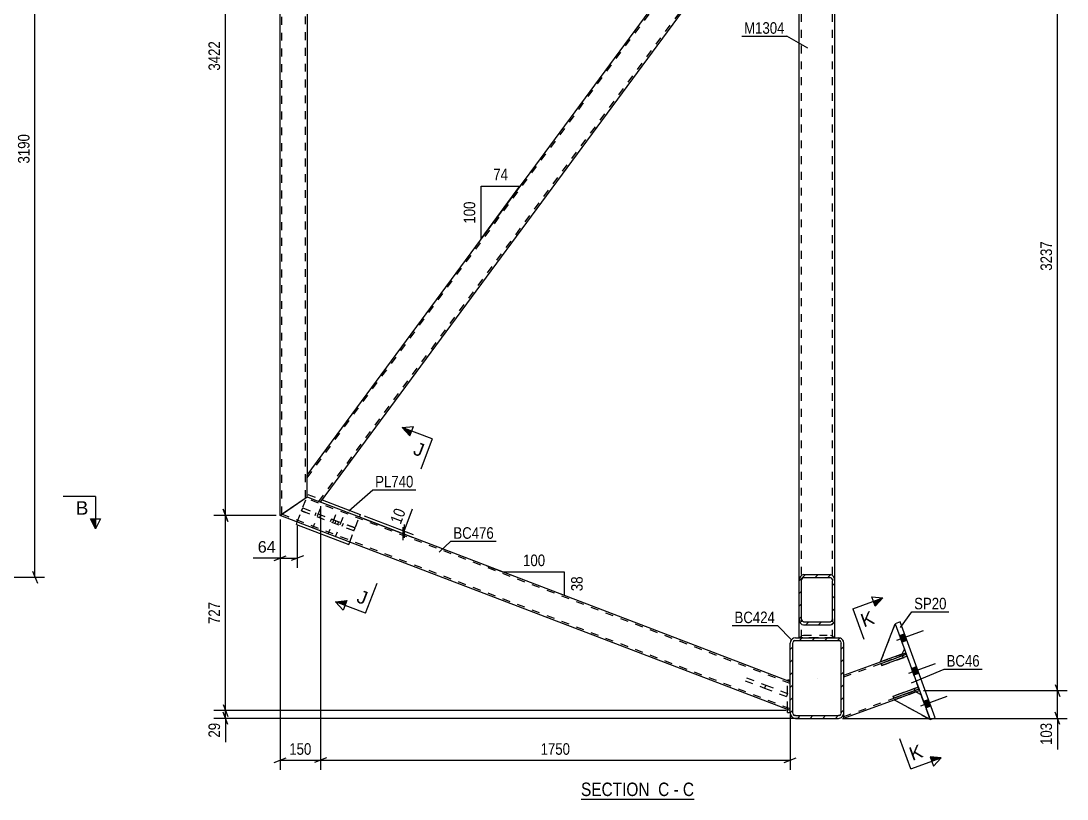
# Model space of a CAD drawing. Header units: millimetres. Extents: x 0 to 1189, y 0 to 841.
# Drawn here: x 419.3 to 679.2, y 230.1 to 423.2 of the extents above; entities that cross this region are included whole.
import ezdxf

# ---------------------------------------------------------------- set-up
doc = ezdxf.new("R2010")
doc.units = ezdxf.units.MM
doc.linetypes.add('DXK_LINE_DOT2', pattern=[3.9198, 1.9599, -1.9599])
doc.linetypes.add('DXK_LINE_DOT3', pattern=[5.9187, 2.979, -0.9799, 0.9799, -0.9799])
doc.styles.add('Arial', font='ARIAL.TTF', dxfattribs={"height": 0.2})
doc.styles.add('Arial Narrow', font='ARIALN.TTF', dxfattribs={"height": 0.2})

# ---------------------------------------------------------------- blocks, each defined once
blk = doc.blocks.new('Unknown-761549426-12 - 16468')
at = {"color": 6, "linetype": 'Continuous'}
blk.add_line((558.46, 230.06), (586.53, 230.06), dxfattribs=at)
at = {"color": 0, "linetype": 'Continuous'}
blk.add_wipeout([(576.57, 230.81), (576.57, 234.31), (558.46, 234.31), (558.46, 230.81)], dxfattribs=at)
at = {"color": 7, "linetype": 'Continuous', "style": 'Arial Narrow'}
blk.add_text('SECTION ', height=3.34, dxfattribs=at).set_placement((558.46, 230.81))
at = {"color": 0, "linetype": 'Continuous'}
blk.add_wipeout([(580.38, 230.81), (580.38, 234.31), (577.62, 234.31), (577.62, 230.81)], dxfattribs=at)
blk.add_wipeout([(582.71, 230.81), (582.71, 234.31), (581.43, 234.31), (581.43, 230.81)], dxfattribs=at)
at = {"color": 7, "linetype": 'Continuous', "style": 'Arial Narrow'}
blk.add_text('C', height=3.34, dxfattribs=at).set_placement((577.62, 230.81))
at = {"color": 0, "linetype": 'Continuous'}
blk.add_wipeout([(586.53, 230.81), (586.53, 234.31), (583.76, 234.31), (583.76, 230.81)], dxfattribs=at)
at = {"color": 7, "linetype": 'Continuous', "style": 'Arial Narrow'}
for s, p in [('C', (583.76, 230.81)), ('-', (581.43, 230.81))]:
    blk.add_text(s, height=3.34, dxfattribs=at).set_placement(p)
blk = doc.blocks.new('Part-761549426-16492 - 16468')
at = {"color": 2, "linetype": 'Continuous'}
for p, q in [((490.4, 310.5), (610.42, 473.1)), ((493.74, 303.8), (611.18, 462.91)), ((490.4, 305.07), (490.4, 310.5)), ((490.4, 305.07), (493.74, 303.8))]:
    blk.add_line(p, q, dxfattribs=at)
at = {"color": 7, "linetype": 'DXK_LINE_DOT2'}
for p, q in [((610.42, 464.1), (610.42, 473.1)), ((490.4, 309.82), (610.42, 472.43)), ((493.35, 303.94), (610.85, 463.13)), ((610.52, 463.59), (610.42, 464.1)), ((610.42, 464.1), (610.52, 463.59)), ((610.52, 463.59), (610.42, 464.1)), ((610.42, 464.1), (610.52, 463.59)), ((610.52, 463.59), (610.52, 463.59)), ((610.6, 463.47), (610.52, 463.59)), ((610.52, 463.59), (610.6, 463.47)), ((610.6, 463.47), (610.52, 463.59)), ((610.52, 463.59), (610.6, 463.47)), ((610.81, 463.16), (610.6, 463.47)), ((610.81, 463.16), (610.6, 463.47)), ((610.82, 463.15), (610.77, 463.22)), ((610.81, 463.16), (610.85, 463.13)), ((611.18, 462.91), (610.81, 463.16)), ((611.13, 462.94), (610.81, 463.16)), ((610.81, 463.16), (610.82, 463.15)), ((610.85, 463.13), (610.82, 463.15)), ((610.82, 463.15), (610.82, 463.15)), ((611.18, 462.91), (611.13, 462.94))]:
    blk.add_line(p, q, dxfattribs=at)
blk = doc.blocks.new('Part-761549426-16562 - 16468')
at = {"color": 7, "linetype": 'DXK_LINE_DOT2'}
for p, q in [((489.04, 301.6), (489.33, 302.34)), ((502.06, 296.61), (489.04, 301.6)), ((489.04, 301.6), (490.06, 301.21)), ((489.33, 302.34), (490.34, 301.95)), ((489.33, 302.34), (502.35, 297.36)), ((502.07, 296.61), (499.38, 297.64)), ((502.35, 297.36), (499.66, 298.39)), ((502.06, 296.61), (502.35, 297.36)), ((502.07, 296.61), (502.06, 296.61)), ((502.35, 297.36), (502.35, 297.36))]:
    blk.add_line(p, q, dxfattribs=at)
blk = doc.blocks.new('Part-761549426-16490 - 16468')
at = {"color": 2, "linetype": 'Continuous'}
for p, q in [((483.73, 300.49), (483.73, 528.61)), ((483.73, 528.61), (484.53, 527.46)), ((484.53, 527.46), (490.4, 519.09)), ((490.4, 519.09), (490.4, 310.5)), ((484.53, 301.04), (490.4, 305.07)), ((483.73, 300.49), (484.53, 301.04))]:
    blk.add_line(p, q, dxfattribs=at)
at = {"color": 7, "linetype": 'DXK_LINE_DOT2'}
for p, q in [((483.79, 528.52), (484.53, 527.46)), ((484.13, 300.76), (484.13, 528.03)), ((490, 304.8), (490, 519.66)), ((490.4, 305.07), (490.4, 310.5))]:
    blk.add_line(p, q, dxfattribs=at)
blk = doc.blocks.new('Part-761549426-16491 - 16468')
at = {"color": 2, "linetype": 'Continuous'}
for p, q in [((484.22, 300.83), (490.4, 305.07)), ((610.42, 259.16), (493.74, 303.8)), ((483.73, 300.49), (484.22, 300.83)), ((610.42, 252.02), (483.73, 300.49))]:
    blk.add_line(p, q, dxfattribs=at)
at = {"color": 7, "linetype": 'DXK_LINE_DOT2'}
for p, q in [((610.42, 258.73), (490, 304.8)), ((490.4, 305.07), (493.74, 303.8)), ((610.42, 252.45), (484.13, 300.76)), ((610.42, 252.02), (610.42, 259.16))]:
    blk.add_line(p, q, dxfattribs=at)
blk = doc.blocks.new('Part-761549426-16494 - 16468')
at = {"linetype": 'Continuous'}
h = blk.add_hatch(dxfattribs=at)
h.set_pattern_fill('', scale=0.7, style=0, pattern_type=0)
h.set_pattern_definition([(45, (612.688, 274.8132), (-1.57154, 1.57154), [])])
h.paths.add_polyline_path([(612.69, 284.27), (612.69, 274.81), (612.77, 274.23), (613, 273.74), (613.35, 273.41), (613.75, 273.3), (620.42, 273.3), (620.83, 273.41), (621.18, 273.74), (621.41, 274.23), (621.49, 274.81), (621.49, 284.27), (621.41, 284.85), (621.18, 285.34), (620.83, 285.67), (620.42, 285.79), (613.75, 285.79), (613.35, 285.67), (613, 285.34), (612.77, 284.85)])
h.paths.add_polyline_path([(613.38, 284.81), (613.55, 284.97), (613.75, 285.03), (620.42, 285.03), (620.63, 284.97), (620.8, 284.81), (620.91, 284.56), (620.95, 284.27), (620.95, 274.81), (620.91, 274.52), (620.8, 274.28), (620.63, 274.11), (620.42, 274.06), (613.75, 274.06), (613.55, 274.11), (613.38, 274.28), (613.26, 274.52), (613.22, 274.81), (613.22, 284.27), (613.26, 284.56)])
at = {"color": 2, "linetype": 'Continuous'}
for p, q in [((612.77, 284.85), (612.69, 284.27)), ((612.69, 274.81), (612.69, 284.27)), ((613.22, 284.27), (613.26, 284.56)), ((613.22, 274.81), (613.22, 284.27)), ((613.75, 285.79), (613.35, 285.67)), ((613.55, 284.97), (613.75, 285.03)), ((613.75, 285.79), (620.42, 285.79)), ((613.75, 285.03), (620.42, 285.03)), ((620.83, 285.67), (620.42, 285.79)), ((620.42, 285.03), (620.63, 284.97)), ((620.91, 284.56), (620.95, 284.27)), ((620.95, 274.81), (620.95, 284.27)), ((621.49, 284.27), (621.41, 284.85)), ((621.49, 274.81), (621.49, 284.27)), ((612.69, 270.1), (612.69, 274.81)), ((612.69, 274.81), (612.77, 274.23)), ((613.26, 274.52), (613.22, 274.81)), ((613.35, 273.41), (613.75, 273.3)), ((613.75, 274.06), (613.55, 274.11)), ((613.75, 274.06), (620.42, 274.06)), ((613.75, 273.3), (620.42, 273.3)), ((620.63, 274.11), (620.42, 274.06)), ((620.42, 273.3), (620.83, 273.41)), ((620.95, 274.81), (620.91, 274.52)), ((621.41, 274.23), (621.49, 274.81)), ((621.49, 270.1), (621.49, 274.81))]:
    blk.add_line(p, q, dxfattribs=at)
at = {"color": 7, "linetype": 'DXK_LINE_DOT2'}
for p, q in [((612.69, 274.81), (612.69, 284.27)), ((613.22, 270.1), (613.22, 284.27)), ((620.95, 270.1), (620.95, 284.27)), ((621.49, 274.81), (621.49, 284.27)), ((612.89, 270.1), (613, 270.33)), ((613, 270.33), (613.35, 270.66)), ((613.35, 270.66), (613.75, 270.78)), ((613.75, 270.78), (620.42, 270.78)), ((620.42, 270.78), (620.83, 270.66)), ((620.83, 270.66), (621.18, 270.33)), ((621.18, 270.33), (621.28, 270.1)), ((612.69, 270.1), (612.69, 270.1)), ((612.69, 270.1), (612.69, 270.1)), ((612.69, 270.1), (613, 270.1)), ((612.69, 270.1), (612.77, 270.1)), ((621.41, 270.1), (612.77, 270.1)), ((613, 270.1), (620.83, 270.1)), ((613.22, 270.1), (613.26, 270.1)), ((613.22, 270.1), (613.26, 270.1)), ((620.95, 270.1), (613.26, 270.1)), ((621.41, 270.1), (620.83, 270.1)), ((620.91, 270.1), (620.95, 270.1)), ((621.41, 270.1), (621.49, 270.1)), ((621.49, 270.1), (621.41, 270.1)), ((621.49, 270.1), (621.49, 270.1)), ((621.49, 270.1), (621.49, 270.1))]:
    blk.add_line(p, q, dxfattribs=at)
at = {"color": 2, "linetype": 'Continuous'}
for centre, radius, start, end in [((614.11, 284.52), 1.38, 123.5212, 166.1393), ((613.93, 284.4), 0.689, 123.5212, 166.1393), ((620.24, 284.4), 0.689, 13.8607, 56.4788), ((620.07, 284.52), 1.38, 13.8607, 56.4788), ((614.11, 274.56), 1.38, 193.8607, 236.4788), ((613.93, 274.69), 0.689, 193.8607, 236.4788), ((620.24, 274.69), 0.689, 303.5212, 346.1393), ((620.07, 274.56), 1.38, 303.5212, 346.1393)]:
    blk.add_arc(centre, radius, start, end, dxfattribs=at)
blk = doc.blocks.new('Part-761549426-16496 - 16468')
at = {"color": 7, "linetype": 'DXK_LINE_DOT2'}
for p, q in [((612.69, 462.77), (612.77, 462.77)), ((612.69, 462.77), (612.77, 462.77)), ((612.69, 448.63), (612.69, 462.77)), ((612.77, 462.77), (621.18, 462.77)), ((612.77, 462.77), (613, 462.77)), ((621.41, 462.77), (613, 462.77)), ((613.22, 270.1), (613.22, 462.77)), ((613.22, 462.77), (620.91, 462.77)), ((613.22, 462.77), (613.26, 462.77)), ((620.95, 462.77), (613.26, 462.77)), ((620.91, 462.77), (620.95, 462.77)), ((620.95, 270.1), (620.95, 462.77)), ((621.41, 462.77), (621.18, 462.77)), ((621.41, 462.77), (621.49, 462.77)), ((621.49, 462.77), (621.41, 462.77)), ((621.49, 448.63), (621.49, 462.77)), ((612.69, 270.1), (612.69, 284.27)), ((621.49, 270.1), (621.49, 284.27)), ((621.18, 270.1), (612.69, 270.1)), ((612.69, 270.1), (612.69, 270.1)), ((612.69, 270.1), (612.77, 270.1)), ((612.77, 270.1), (613, 270.1)), ((613, 270.1), (621.49, 270.1)), ((613.22, 270.1), (613.22, 270.1)), ((613.22, 270.1), (620.91, 270.1)), ((613.22, 270.1), (613.26, 270.1)), ((613.26, 270.1), (620.95, 270.1)), ((620.91, 270.1), (620.95, 270.1)), ((620.95, 270.1), (620.95, 270.1)), ((621.41, 270.1), (621.18, 270.1)), ((621.49, 270.1), (621.41, 270.1)), ((621.49, 270.1), (621.49, 270.1))]:
    blk.add_line(p, q, dxfattribs=at)
at = {"color": 2, "linetype": 'Continuous'}
for p, q in [((612.69, 284.27), (612.69, 448.63)), ((621.49, 284.27), (621.49, 448.63))]:
    blk.add_line(p, q, dxfattribs=at)
blk = doc.blocks.new('Part-761549426-16564 - 16468')
at = {"color": 7, "linetype": 'DXK_LINE_DOT2'}
for p, q in [((599.53, 260.19), (604.34, 258.35)), ((599.24, 259.44), (604.05, 257.61)), ((604.34, 258.35), (604.05, 257.61)), ((604.05, 257.61), (609.51, 255.52)), ((604.34, 258.35), (609.79, 256.27)), ((609.79, 256.27), (609.51, 255.52)), ((609.51, 255.52), (609.51, 255.52)), ((609.79, 256.27), (609.79, 256.27))]:
    blk.add_line(p, q, dxfattribs=at)
blk = doc.blocks.new('Part-761549426-16500 - 16468')
at = {"linetype": 'Continuous'}
h = blk.add_hatch(dxfattribs=at)
h.set_pattern_fill('', scale=0.7, style=0, pattern_type=0)
h.set_pattern_definition([(45, (610.4213, 251.4359), (-1.57154, 1.57154), [])])
h.paths.add_polyline_path([(610.42, 268.77), (610.42, 251.44), (610.52, 250.93), (610.81, 250.49), (611.24, 250.2), (611.75, 250.1), (622.42, 250.1), (622.93, 250.2), (623.36, 250.49), (623.65, 250.93), (623.75, 251.44), (623.75, 268.77), (623.65, 269.28), (623.36, 269.71), (622.93, 270), (622.42, 270.1), (611.75, 270.1), (611.24, 270), (610.81, 269.71), (610.52, 269.28)])
h.paths.add_polyline_path([(611.28, 269.24), (611.5, 269.39), (611.75, 269.44), (622.42, 269.44), (622.68, 269.39), (622.89, 269.24), (623.04, 269.02), (623.09, 268.77), (623.09, 251.44), (623.04, 251.18), (622.89, 250.96), (622.68, 250.82), (622.42, 250.77), (611.75, 250.77), (611.5, 250.82), (611.28, 250.96), (611.14, 251.18), (611.09, 251.44), (611.09, 268.77), (611.14, 269.02)])
at = {"color": 2, "linetype": 'Continuous'}
for p, q in [((610.52, 269.28), (610.42, 268.77)), ((610.42, 268.77), (610.42, 268.77)), ((610.42, 251.44), (610.42, 268.77)), ((611.09, 268.77), (611.14, 269.02)), ((611.09, 268.77), (611.09, 268.77)), ((611.09, 251.44), (611.09, 268.77)), ((611.75, 270.1), (611.24, 270)), ((611.5, 269.39), (611.75, 269.44)), ((611.75, 270.1), (611.75, 270.1)), ((611.75, 270.1), (622.42, 270.1)), ((611.75, 269.44), (611.75, 269.44)), ((611.75, 269.44), (622.42, 269.44)), ((622.42, 270.1), (622.42, 270.1)), ((622.93, 270), (622.42, 270.1)), ((622.42, 269.44), (622.42, 269.44)), ((622.42, 269.44), (622.68, 269.39)), ((623.04, 269.02), (623.09, 268.77)), ((623.09, 268.77), (623.09, 268.77)), ((623.09, 251.44), (623.09, 268.77)), ((623.75, 268.77), (623.65, 269.28)), ((623.75, 268.77), (623.75, 268.77)), ((623.75, 251.44), (623.75, 268.77)), ((610.42, 251.44), (610.42, 251.44)), ((610.42, 251.44), (610.52, 250.93)), ((611.09, 251.44), (611.09, 251.44)), ((611.14, 251.18), (611.09, 251.44)), ((611.24, 250.2), (611.75, 250.1)), ((611.75, 250.77), (611.5, 250.82)), ((611.75, 250.77), (611.75, 250.77)), ((611.75, 250.77), (622.42, 250.77)), ((611.75, 250.1), (611.75, 250.1)), ((611.75, 250.1), (622.42, 250.1)), ((622.68, 250.82), (622.42, 250.77)), ((622.42, 250.77), (622.42, 250.77)), ((622.42, 250.1), (622.93, 250.2)), ((622.42, 250.1), (622.42, 250.1)), ((623.09, 251.44), (623.04, 251.18)), ((623.09, 251.44), (623.09, 251.44)), ((623.65, 250.93), (623.75, 251.44)), ((623.75, 251.44), (623.75, 251.44))]:
    blk.add_line(p, q, dxfattribs=at)
at = {"color": 7, "linetype": 'DXK_LINE_DOT3'}
blk.add_line((617.09, 260.1), (617.09, 260.1), dxfattribs=at)
at = {"color": 2, "linetype": 'Continuous'}
for centre, radius, start, end in [((611.75, 268.77), 1.33, 112.5, 157.5), ((611.75, 268.77), 0.667, 112.5, 157.5), ((622.42, 268.77), 0.667, 22.5, 67.5), ((622.42, 268.77), 1.33, 22.5, 67.5), ((611.75, 251.44), 1.33, 202.5, 247.5), ((611.75, 251.44), 0.667, 202.5, 247.5), ((622.42, 251.44), 0.667, 292.5, 337.5), ((622.42, 251.44), 1.33, 292.5, 337.5)]:
    blk.add_arc(centre, radius, start, end, dxfattribs=at)
blk = doc.blocks.new('Part-761549426-16517 - 16468')
at = {"color": 7, "linetype": 'DXK_LINE_DOT2'}
for p, q in [((487.99, 298.86), (490.61, 305.7)), ((490.61, 305.7), (494.15, 304.35)), ((501.02, 293.87), (503.4, 300.1))]:
    blk.add_line(p, q, dxfattribs=at)
at = {"color": 2, "linetype": 'Continuous'}
for p, q in [((494.15, 304.35), (503.64, 300.72)), ((487.75, 298.23), (487.99, 298.86)), ((503.64, 300.72), (503.4, 300.1)), ((487.75, 298.23), (500.78, 293.25)), ((500.78, 293.25), (501.02, 293.87))]:
    blk.add_line(p, q, dxfattribs=at)
blk = doc.blocks.new('Part-761549426-16521 - 16468')
at = {"color": 2, "linetype": 'Continuous'}
for p, q in [((610.42, 259.55), (609.75, 259.55)), ((609.75, 259.42), (609.75, 259.55)), ((609.75, 251.55), (609.75, 252.28)), ((609.75, 251.55), (610.42, 251.55))]:
    blk.add_line(p, q, dxfattribs=at)
at = {"color": 7, "linetype": 'DXK_LINE_DOT2'}
for p, q in [((609.75, 252.28), (609.75, 259.42)), ((610.42, 251.55), (610.42, 259.55))]:
    blk.add_line(p, q, dxfattribs=at)
blk = doc.blocks.new('Bolt-761549426-16578 - 16468')
at = {"color": 1, "linetype": 'DXK_LINE_DOT2'}
for p, q in [((493.66, 302.11), (491.88, 297.44)), ((492.63, 301.08), (492.34, 300.33)), ((493.75, 300.65), (493.46, 299.91)), ((497.48, 300.65), (495.69, 295.98)), ((496.44, 299.62), (496.16, 298.87)), ((497.56, 299.19), (497.28, 298.44)), ((499.28, 299.96), (497.49, 295.29)), ((498.24, 298.93), (497.96, 298.18)), ((499.36, 298.5), (499.08, 297.76))]:
    blk.add_line(p, q, dxfattribs=at)
blk = doc.blocks.new('Part-761549426-34218 - 16468')
at = {"color": 7, "linetype": 'DXK_LINE_DOT2'}
for p, q in [((632.86, 264.11), (636.51, 273.59)), ((636.51, 273.59), (638.79, 267.33)), ((638.19, 266.04), (632.86, 264.11)), ((638.79, 267.33), (638.19, 266.04))]:
    blk.add_line(p, q, dxfattribs=at)
blk = doc.blocks.new('Part-761549426-34210 - 16468')
at = {"color": 7, "linetype": 'DXK_LINE_DOT2'}
for p, q in [((623.75, 260.37), (639.26, 266.01)), ((632.86, 264.11), (638.19, 266.04)), ((642.55, 256.99), (639.13, 266.39)), ((623.75, 260.73), (623.75, 260.79)), ((623.75, 251.44), (623.75, 260.79)), ((623.75, 250.57), (642.41, 257.37)), ((636.28, 254.71), (641.61, 256.65)), ((623.75, 250.4), (623.75, 251))]:
    blk.add_line(p, q, dxfattribs=at)
at = {"color": 2, "linetype": 'Continuous'}
for p, q in [((638.19, 266.04), (639.13, 266.39)), ((623.75, 260.79), (632.86, 264.11)), ((623.75, 250.15), (636.28, 254.71)), ((641.61, 256.65), (642.55, 256.99)), ((623.75, 251), (623.75, 251.44)), ((623.75, 250.21), (623.75, 251)), ((623.75, 250.15), (623.75, 250.21))]:
    blk.add_line(p, q, dxfattribs=at)
blk = doc.blocks.new('Part-761549426-34211 - 16468')
at = {"color": 2, "linetype": 'Continuous'}
for p, q in [((637.76, 274.05), (636.51, 273.59)), ((636.51, 273.59), (645.17, 249.79)), ((646.42, 250.24), (637.76, 274.05)), ((645.17, 249.79), (646.42, 250.24))]:
    blk.add_line(p, q, dxfattribs=at)
blk = doc.blocks.new('Part-761549426-34212 - 16468')
at = {"color": 7, "linetype": 'DXK_LINE_DOT2'}
for p, q in [((642.23, 257.87), (635.96, 255.59)), ((636.15, 255.09), (642.41, 257.37)), ((641.47, 257.02), (641.29, 257.52)), ((642.41, 257.37), (642.23, 257.87)), ((635.96, 255.59), (636.15, 255.09))]:
    blk.add_line(p, q, dxfattribs=at)
blk = doc.blocks.new('Part-761549426-34213 - 16468')
at = {"color": 7, "linetype": 'DXK_LINE_DOT2'}
for p, q in [((639.26, 266.01), (633, 263.73)), ((633.18, 263.23), (639.45, 265.51)), ((638.51, 265.17), (638.33, 265.67)), ((639.45, 265.51), (639.26, 266.01)), ((633, 263.73), (633.18, 263.23))]:
    blk.add_line(p, q, dxfattribs=at)
blk = doc.blocks.new('Part-761549426-34214 - 16468')
at = {"color": 2, "linetype": 'Continuous'}
for p, q in [((635.96, 255.59), (642.23, 257.87)), ((642.41, 257.37), (636.15, 255.09)), ((642.23, 257.87), (642.41, 257.37)), ((636.15, 255.09), (635.96, 255.59))]:
    blk.add_line(p, q, dxfattribs=at)
at = {"color": 7, "linetype": 'DXK_LINE_DOT2'}
blk.add_line((641.47, 257.02), (641.29, 257.52), dxfattribs=at)
blk = doc.blocks.new('Part-761549426-34215 - 16468')
at = {"color": 2, "linetype": 'Continuous'}
for p, q in [((633, 263.73), (639.26, 266.01)), ((639.45, 265.51), (633.18, 263.23)), ((639.26, 266.01), (639.45, 265.51)), ((633.18, 263.23), (633, 263.73))]:
    blk.add_line(p, q, dxfattribs=at)
at = {"color": 7, "linetype": 'DXK_LINE_DOT2'}
blk.add_line((638.51, 265.17), (638.33, 265.67), dxfattribs=at)
blk = doc.blocks.new('Part-761549426-34216 - 16468')
at = {"color": 7, "linetype": 'DXK_LINE_DOT2'}
for p, q in [((641.61, 256.65), (636.28, 254.71)), ((636.28, 254.71), (645.17, 249.79)), ((642.89, 256.05), (641.61, 256.65)), ((645.17, 249.79), (642.89, 256.05))]:
    blk.add_line(p, q, dxfattribs=at)
blk = doc.blocks.new('Part-761549426-34217 - 16468')
at = {"color": 2, "linetype": 'Continuous'}
for p, q in [((636.28, 254.71), (641.61, 256.65)), ((645.17, 249.79), (636.28, 254.71)), ((641.61, 256.65), (642.89, 256.05))]:
    blk.add_line(p, q, dxfattribs=at)
at = {"color": 7, "linetype": 'DXK_LINE_DOT2'}
blk.add_line((642.89, 256.05), (645.17, 249.79), dxfattribs=at)
blk = doc.blocks.new('Part-761549426-34219 - 16468')
at = {"color": 2, "linetype": 'Continuous'}
for p, q in [((632.86, 264.11), (636.51, 273.59)), ((638.19, 266.04), (632.86, 264.11)), ((638.79, 267.33), (638.19, 266.04))]:
    blk.add_line(p, q, dxfattribs=at)
at = {"color": 7, "linetype": 'DXK_LINE_DOT2'}
blk.add_line((636.51, 273.59), (638.79, 267.33), dxfattribs=at)
blk = doc.blocks.new('Bolt-761549426-34220 - 16468')
at = {"linetype": 'Continuous'}
for points in [[(637.58, 270.65), (638.17, 269.02), (639.42, 269.47), (638.83, 271.1)], [(637.58, 270.65), (638.17, 269.02), (639.42, 269.47), (638.83, 271.1)], [(637.58, 270.65), (638.17, 269.02), (639.42, 269.47), (638.83, 271.1)], [(640.54, 262.5), (641.13, 260.87), (642.39, 261.33), (641.79, 262.96)], [(640.54, 262.5), (641.13, 260.87), (642.39, 261.33), (641.79, 262.96)], [(643.51, 254.36), (644.1, 252.73), (645.35, 253.19), (644.76, 254.81)], [(643.51, 254.36), (644.1, 252.73), (645.35, 253.19), (644.76, 254.81)], [(643.51, 254.36), (644.1, 252.73), (645.35, 253.19), (644.76, 254.81)]]:
    blk.add_hatch(color=1, dxfattribs=at).paths.add_polyline_path(points)
at = {"color": 1, "linetype": 'Continuous'}
for p, q in [((636.93, 269.49), (643.51, 271.88)), ((636.93, 269.49), (643.51, 271.88)), ((636.93, 269.49), (643.51, 271.88)), ((637.58, 270.65), (638.83, 271.1)), ((637.58, 270.65), (638.83, 271.1)), ((637.58, 270.65), (638.83, 271.1)), ((638.17, 269.02), (639.42, 269.47)), ((638.17, 269.02), (639.42, 269.47)), ((638.17, 269.02), (639.42, 269.47)), ((639.9, 261.35), (646.48, 263.74)), ((639.9, 261.35), (646.48, 263.74)), ((640.54, 262.5), (641.79, 262.96)), ((640.54, 262.5), (641.79, 262.96)), ((641.13, 260.87), (642.39, 261.33)), ((641.13, 260.87), (642.39, 261.33)), ((642.86, 253.2), (649.44, 255.6)), ((642.86, 253.2), (649.44, 255.6)), ((642.86, 253.2), (649.44, 255.6)), ((643.51, 254.36), (644.76, 254.81)), ((643.51, 254.36), (644.76, 254.81)), ((643.51, 254.36), (644.76, 254.81)), ((644.1, 252.73), (645.35, 253.19)), ((644.1, 252.73), (645.35, 253.19)), ((644.1, 252.73), (645.35, 253.19))]:
    blk.add_line(p, q, dxfattribs=at)
blk = doc.blocks.new('StraightDimension-761549426-16015 - 4700')
at = {"color": 7, "linetype": 'Continuous'}
for p, q in [((423.42, 496.32), (422.22, 499.32)), ((373.32, 497.82), (425.22, 497.82)), ((422.82, 285.16), (422.82, 497.82)), ((422.22, 286.66), (423.42, 283.66)), ((406.65, 285.16), (425.22, 285.16))]:
    blk.add_line(p, q, dxfattribs=at)
at = {"color": 0}
blk.add_wipeout([(422.07, 395.75), (417.87, 395.75), (417.87, 387.23), (422.07, 387.23)], dxfattribs=at)
at = {"color": 3, "style": 'Arial Narrow'}
blk.add_text('3190', height=2.863, rotation=90.0002, dxfattribs=at).set_placement((421.47, 387.83))
blk = doc.blocks.new('StraightDimension-761549426-19305 - 16468')
at = {"color": 7, "linetype": 'Continuous'}
for p, q in [((482.73, 528.61), (467.29, 528.61)), ((470.74, 527.11), (469.54, 530.11)), ((470.14, 300.49), (470.14, 528.61)), ((469.54, 301.99), (470.74, 298.99)), ((482.73, 300.49), (467.29, 300.49))]:
    blk.add_line(p, q, dxfattribs=at)
at = {"color": 0}
blk.add_wipeout([(469.39, 418.8), (465.19, 418.8), (465.19, 410.29), (469.39, 410.29)], dxfattribs=at)
at = {"color": 3, "style": 'Arial Narrow'}
blk.add_text('3422', height=2.863, rotation=90.0002, dxfattribs=at).set_placement((468.79, 410.89))
blk = doc.blocks.new('StraightDimension-761549426-38664 - 16468')
at = {"color": 7, "linetype": 'Continuous'}
for p, q in [((483.73, 299.49), (483.73, 287.48)), ((487.99, 297.86), (487.99, 287.48)), ((482.23, 289.28), (485.23, 290.48)), ((483.73, 289.88), (487.99, 289.88)), ((489.49, 290.48), (486.49, 289.28))]:
    blk.add_line(p, q, dxfattribs=at)
at = {"color": 0}
blk.add_wipeout([(483.2, 290.63), (483.2, 294.83), (477.56, 294.83), (477.56, 290.63)], dxfattribs=at)
at = {"color": 7, "linetype": 'Continuous'}
blk.add_line((483.73, 289.88), (477.03, 289.88), dxfattribs=at)
blk.add_line((483.73, 289.88), (477.03, 289.88), dxfattribs=at)
at = {"color": 3, "style": 'Arial'}
blk.add_text('64', height=2.865, dxfattribs=at).set_placement((478.16, 291.23))
blk = doc.blocks.new('AngleDimension-761549426-19720 - 16468')
at = {"color": 7, "linetype": 'Continuous'}
for p, q in [((546.09, 385.94), (543.3, 382.17)), ((533.68, 382.17), (543.3, 382.17)), ((533.68, 369.14), (543.3, 382.17)), ((533.68, 369.14), (533.68, 382.17))]:
    blk.add_line(p, q, dxfattribs=at)
at = {"color": 0}
for points in [[(540.92, 383.07), (540.92, 387.27), (536.06, 387.27), (536.06, 383.07)], [(532.78, 379), (528.58, 379), (528.58, 372.31), (532.78, 372.31)]]:
    blk.add_wipeout(points, dxfattribs=at)
at = {"color": 3, "style": 'Arial Narrow'}
blk.add_text('74', height=2.863, dxfattribs=at).set_placement((536.66, 383.67))
blk.add_text('100', height=2.863, rotation=90.0002, dxfattribs=at).set_placement((532.18, 372.91))
blk = doc.blocks.new('StraightDimension-761549426-19666 - 16468')
at = {"color": 7, "linetype": 'Continuous'}
for p, q in [((493.74, 302.8), (493.74, 237.31)), ((610.42, 251.02), (610.42, 237.31)), ((495.24, 240.31), (492.24, 239.11)), ((493.74, 239.71), (610.42, 239.71)), ((608.92, 239.11), (611.92, 240.31))]:
    blk.add_line(p, q, dxfattribs=at)
at = {"color": 0}
blk.add_wipeout([(556.33, 240.46), (556.33, 244.66), (547.82, 244.66), (547.82, 240.46)], dxfattribs=at)
at = {"color": 3, "style": 'Arial Narrow'}
blk.add_text('1750', height=2.863, dxfattribs=at).set_placement((548.42, 241.06))
blk = doc.blocks.new('StraightDimension-761549426-19667 - 16468')
at = {"color": 7, "linetype": 'Continuous'}
for p, q in [((493.74, 302.8), (493.74, 237.31)), ((483.73, 299.49), (483.73, 237.31)), ((482.23, 239.11), (485.23, 240.31)), ((483.73, 239.71), (493.74, 239.71)), ((495.24, 240.31), (492.24, 239.11))]:
    blk.add_line(p, q, dxfattribs=at)
at = {"color": 0}
blk.add_wipeout([(492.08, 240.46), (492.08, 244.66), (485.39, 244.66), (485.39, 240.46)], dxfattribs=at)
at = {"color": 3, "style": 'Arial Narrow'}
blk.add_text('150', height=2.863, dxfattribs=at).set_placement((485.99, 241.06))
blk = doc.blocks.new('StraightDimension-761549426-19306 - 16468')
at = {"color": 7, "linetype": 'Continuous'}
for p, q in [((470.74, 298.99), (469.54, 301.99)), ((482.73, 300.49), (467.29, 300.49)), ((470.14, 252.02), (470.14, 300.49)), ((469.54, 253.52), (470.74, 250.52)), ((609.42, 252.02), (467.29, 252.02))]:
    blk.add_line(p, q, dxfattribs=at)
at = {"color": 0}
blk.add_wipeout([(469.39, 279.6), (465.19, 279.6), (465.19, 272.91), (469.39, 272.91)], dxfattribs=at)
at = {"color": 3, "style": 'Arial Narrow'}
blk.add_text('727', height=2.863, rotation=90.0002, dxfattribs=at).set_placement((468.79, 273.51))
blk = doc.blocks.new('StraightDimension-761549426-19307 - 16468')
at = {"color": 7, "linetype": 'Continuous'}
for p, q in [((469.54, 253.52), (470.74, 250.52)), ((609.42, 252.02), (467.29, 252.02)), ((612.84, 250.1), (467.29, 250.1)), ((470.74, 248.6), (469.54, 251.6)), ((470.14, 250.1), (470.14, 252.02))]:
    blk.add_line(p, q, dxfattribs=at)
at = {"color": 0}
blk.add_wipeout([(469.39, 249.58), (465.19, 249.58), (465.19, 244.72), (469.39, 244.72)], dxfattribs=at)
at = {"color": 7, "linetype": 'Continuous'}
blk.add_line((470.14, 250.1), (470.14, 244.2), dxfattribs=at)
blk.add_line((470.14, 250.1), (470.14, 244.2), dxfattribs=at)
at = {"color": 3, "style": 'Arial Narrow'}
blk.add_text('29', height=2.863, rotation=90.0002, dxfattribs=at).set_placement((468.79, 245.32))
blk = doc.blocks.new('AngleDimension-761549426-19705 - 16468')
at = {"color": 7, "linetype": 'Continuous'}
for p, q in [((535.06, 287.99), (539.24, 286.39)), ((554.37, 286.39), (539.24, 286.39)), ((554.37, 280.6), (539.24, 286.39)), ((554.37, 280.6), (554.37, 286.39))]:
    blk.add_line(p, q, dxfattribs=at)
at = {"color": 0}
for points in [[(550.15, 287.29), (550.15, 291.49), (543.47, 291.49), (543.47, 287.29)], [(559.47, 285.92), (555.27, 285.92), (555.27, 281.07), (559.47, 281.07)]]:
    blk.add_wipeout(points, dxfattribs=at)
at = {"color": 3, "style": 'Arial Narrow'}
blk.add_text('100', height=2.863, dxfattribs=at).set_placement((544.07, 287.89))
blk.add_text('38', height=2.863, rotation=90.0002, dxfattribs=at).set_placement((558.87, 281.67))
blk = doc.blocks.new('StraightDimension-761549426-19793 - 16468')
at = {"color": 7, "linetype": 'Continuous'}
for p, q in [((504.33, 299.74), (516.52, 295.08)), ((504.57, 300.37), (516.75, 295.71)), ((514.3, 294.32), (514.25, 297.56)), ((514.27, 295.94), (514.51, 296.56)), ((514.49, 298.18), (514.54, 294.95))]:
    blk.add_line(p, q, dxfattribs=at)
at = {"color": 0}
blk.add_wipeout([(515.73, 301.86), (511.81, 303.36), (510.08, 298.82), (514, 297.32)], dxfattribs=at)
at = {"color": 7, "linetype": 'Continuous'}
blk.add_line((514.51, 296.56), (516.62, 302.08), dxfattribs=at)
blk.add_line((514.51, 296.56), (516.62, 302.08), dxfattribs=at)
at = {"color": 3, "style": 'Arial Narrow'}
blk.add_text('10', height=2.863, rotation=69.0643, dxfattribs=at).set_placement((513.65, 298.1))
blk = doc.blocks.new('StraightDimension-761549426-38803 - 16468')
at = {"color": 7, "linetype": 'Continuous'}
for p, q in [((677.4, 471.27), (676.2, 474.27)), ((624.75, 472.77), (679.2, 472.77)), ((676.8, 256.99), (676.8, 472.77)), ((676.2, 258.49), (677.4, 255.49)), ((643.55, 256.99), (679.2, 256.99))]:
    blk.add_line(p, q, dxfattribs=at)
at = {"color": 0}
blk.add_wipeout([(676.05, 369.14), (671.85, 369.14), (671.85, 360.62), (676.05, 360.62)], dxfattribs=at)
at = {"color": 3, "style": 'Arial Narrow'}
blk.add_text('3237', height=2.863, rotation=90.0002, dxfattribs=at).set_placement((675.45, 361.22))
blk = doc.blocks.new('StraightDimension-761549426-38804 - 16468')
at = {"color": 7, "linetype": 'Continuous'}
for p, q in [((676.2, 258.49), (677.4, 255.49)), ((643.55, 256.99), (679.2, 256.99)), ((676.8, 250.1), (676.8, 256.99)), ((623.42, 250.1), (679.2, 250.1)), ((677.4, 248.6), (676.2, 251.6))]:
    blk.add_line(p, q, dxfattribs=at)
at = {"color": 0}
blk.add_wipeout([(676.05, 249.58), (671.85, 249.58), (671.85, 242.89), (676.05, 242.89)], dxfattribs=at)
at = {"color": 7, "linetype": 'Continuous'}
blk.add_line((676.8, 250.1), (676.8, 242.37), dxfattribs=at)
blk.add_line((676.8, 250.1), (676.8, 242.37), dxfattribs=at)
at = {"color": 3, "style": 'Arial Narrow'}
blk.add_text('103', height=2.863, rotation=90.0002, dxfattribs=at).set_placement((675.45, 243.49))
blk = doc.blocks.new('SectionMark-761549426-5402 - 4700')
at = {"color": 6, "linetype": 'Continuous'}
for p in [(437.83, 305.16), (439.08, 299.66)]:
    blk.add_line(p, (437.83, 297.16), dxfattribs=at)
at = {"color": 0, "linetype": 'Continuous'}
blk.add_wipeout([(436.08, 300.66), (436.08, 304.16), (432.97, 304.16), (432.97, 300.66)], dxfattribs=at)
at = {"linetype": 'Continuous'}
blk.add_hatch(color=6, dxfattribs=at).paths.add_polyline_path([(436.58, 299.66), (437.83, 299.66), (437.83, 297.16)])
at = {"color": 6, "linetype": 'Continuous'}
for p, q in [((437.83, 305.16), (429.83, 305.16)), ((436.58, 299.66), (439.08, 299.66)), ((437.83, 297.16), (436.58, 299.66))]:
    blk.add_line(p, q, dxfattribs=at)
at = {"color": 3, "linetype": 'Continuous', "style": 'Arial'}
blk.add_text('B', height=3.34, dxfattribs=at).set_placement((432.97, 300.66))
blk = doc.blocks.new('Mark-761549426-38847 - 16468')
at = {"color": 0}
blk.add_wipeout([(657.49, 262.94), (657.49, 265.94), (649.27, 265.94), (649.27, 262.94)], dxfattribs=at)
blk.add_wipeout([(657.49, 262.94), (657.49, 265.94), (649.27, 265.94), (649.27, 262.94)], dxfattribs=at)
at = {"color": 30, "linetype": 'Continuous'}
for p, q in [((640.59, 258.9), (648.67, 262.34)), ((648.67, 262.34), (658.09, 262.34))]:
    blk.add_line(p, q, dxfattribs=at)
at = {"color": 3, "style": 'Arial Narrow'}
blk.add_text('BC46', height=2.863, dxfattribs=at).set_placement((649.27, 262.94))
blk = doc.blocks.new('Mark-761549426-19865 - 16468')
at = {"color": 0}
blk.add_wipeout([(609.02, 420.05), (609.02, 423.05), (598.97, 423.05), (598.97, 420.05)], dxfattribs=at)
blk.add_wipeout([(609.02, 420.05), (609.02, 423.05), (598.97, 423.05), (598.97, 420.05)], dxfattribs=at)
at = {"color": 30, "linetype": 'Continuous'}
for p in [(598.37, 419.45), (614.82, 416.45)]:
    blk.add_line(p, (609.62, 419.45), dxfattribs=at)
at = {"color": 3, "style": 'Arial Narrow'}
blk.add_text('M1304', height=2.863, dxfattribs=at).set_placement((598.97, 420.05))
blk = doc.blocks.new('Mark-761549426-19859 - 16468')
at = {"color": 0}
blk.add_wipeout([(536.81, 294.68), (536.81, 297.68), (526.76, 297.68), (526.76, 294.68)], dxfattribs=at)
blk.add_wipeout([(536.81, 294.68), (536.81, 297.68), (526.76, 297.68), (526.76, 294.68)], dxfattribs=at)
at = {"color": 30, "linetype": 'Continuous'}
for p, q in [((523.19, 291.33), (526.16, 294.08)), ((526.16, 294.08), (537.41, 294.08))]:
    blk.add_line(p, q, dxfattribs=at)
at = {"color": 3, "style": 'Arial Narrow'}
blk.add_text('BC476', height=2.863, dxfattribs=at).set_placement((526.76, 294.68))
blk = doc.blocks.new('Mark-761549426-19810 - 16468')
at = {"color": 0}
blk.add_wipeout([(516.83, 307.43), (516.83, 310.43), (507.33, 310.43), (507.33, 307.43)], dxfattribs=at)
blk.add_wipeout([(516.83, 307.43), (516.83, 310.43), (507.33, 310.43), (507.33, 307.43)], dxfattribs=at)
at = {"color": 30, "linetype": 'Continuous'}
for p, q in [((500.78, 301.58), (506.73, 306.83)), ((506.73, 306.83), (517.43, 306.83))]:
    blk.add_line(p, q, dxfattribs=at)
at = {"color": 3, "style": 'Arial Narrow'}
blk.add_text('PL740', height=2.863, dxfattribs=at).set_placement((507.33, 307.43))
blk = doc.blocks.new('Mark-761549426-19871 - 16468')
at = {"color": 0}
blk.add_wipeout([(606.64, 273.73), (606.64, 276.73), (596.59, 276.73), (596.59, 273.73)], dxfattribs=at)
blk.add_wipeout([(606.64, 273.73), (606.64, 276.73), (596.59, 276.73), (596.59, 273.73)], dxfattribs=at)
at = {"color": 30, "linetype": 'Continuous'}
for p in [(595.99, 273.13), (610.77, 269.6)]:
    blk.add_line(p, (607.24, 273.13), dxfattribs=at)
at = {"color": 3, "style": 'Arial Narrow'}
blk.add_text('BC424', height=2.863, dxfattribs=at).set_placement((596.59, 273.73))
blk = doc.blocks.new('SectionMark-761549426-30010 - 16468')
at = {"linetype": 'Continuous'}
blk.add_hatch(color=6, dxfattribs=at).paths.add_polyline_path([(500.27, 279.33), (499.82, 278.16), (497.49, 279.05)])
at = {"color": 6, "linetype": 'Continuous'}
for p, q in [((514.03, 322.3), (516.82, 322.58)), ((497.49, 279.05), (500.27, 279.33)), ((499.38, 276.99), (497.49, 279.05)), ((500.27, 279.33), (499.38, 276.99))]:
    blk.add_line(p, q, dxfattribs=at)
at = {"color": 0, "linetype": 'Continuous'}
for points in [[(518.7, 314.9), (519.95, 318.17), (517.77, 319), (516.52, 315.73)], [(504.65, 278.19), (505.9, 281.46), (503.72, 282.29), (502.47, 279.02)]]:
    blk.add_wipeout(points, dxfattribs=at)
at = {"linetype": 'Continuous'}
blk.add_hatch(color=6, dxfattribs=at).paths.add_polyline_path([(516.37, 321.41), (515.92, 320.24), (514.03, 322.3)])
at = {"color": 6, "linetype": 'Continuous'}
for p, q in [((521.51, 319.45), (514.03, 322.3)), ((514.03, 322.3), (515.92, 320.24)), ((515.92, 320.24), (516.82, 322.58)), ((521.51, 319.45), (518.65, 311.97)), ((504.96, 276.2), (507.82, 283.67)), ((504.96, 276.2), (497.49, 279.05))]:
    blk.add_line(p, q, dxfattribs=at)
at = {"color": 3, "linetype": 'Continuous', "style": 'Arial'}
for p in [(516.52, 315.73), (502.47, 279.02)]:
    blk.add_text('J', height=3.34, rotation=-20.9301, dxfattribs=at).set_placement(p)
blk = doc.blocks.new('SectionMark-761549426-40654 - 16468')
at = {"linetype": 'Continuous'}
blk.add_hatch(color=6, dxfattribs=at).paths.add_polyline_path([(645.58, 239.41), (645.15, 240.58), (647.93, 240.26)])
at = {"color": 6, "linetype": 'Continuous'}
for p, q in [((630.69, 280.3), (633.47, 279.98)), ((647.93, 240.26), (645.15, 240.58)), ((645.15, 240.58), (646, 238.23)), ((647.93, 240.26), (646, 238.23))]:
    blk.add_line(p, q, dxfattribs=at)
at = {"color": 0, "linetype": 'Continuous'}
for points in [[(631.61, 273.72), (630.41, 277.01), (627.49, 275.94), (628.69, 272.65)], [(643.67, 240.58), (642.48, 243.87), (639.55, 242.8), (640.75, 239.51)]]:
    blk.add_wipeout(points, dxfattribs=at)
at = {"linetype": 'Continuous'}
blk.add_hatch(color=6, dxfattribs=at).paths.add_polyline_path([(631.55, 277.95), (631.12, 279.13), (633.47, 279.98)])
at = {"color": 6, "linetype": 'Continuous'}
for p, q in [((625.95, 277.25), (633.47, 279.98)), ((631.55, 277.95), (630.69, 280.3)), ((633.47, 279.98), (631.55, 277.95)), ((625.95, 277.25), (628.69, 269.73)), ((640.41, 237.53), (637.67, 245.04)), ((640.41, 237.53), (647.93, 240.26))]:
    blk.add_line(p, q, dxfattribs=at)
at = {"color": 3, "linetype": 'Continuous', "style": 'Arial'}
for p in [(628.69, 272.65), (640.75, 239.51)]:
    blk.add_text('K', height=3.34, rotation=20.002, dxfattribs=at).set_placement(p)
blk = doc.blocks.new('Mark-761549426-38858 - 16468')
at = {"color": 0}
blk.add_wipeout([(649.25, 277.16), (649.25, 280.16), (641.21, 280.16), (641.21, 277.16)], dxfattribs=at)
blk.add_wipeout([(649.25, 277.16), (649.25, 280.16), (641.21, 280.16), (641.21, 277.16)], dxfattribs=at)
at = {"color": 30, "linetype": 'Continuous'}
for p, q in [((637.8, 272.68), (640.61, 276.56)), ((640.61, 276.56), (649.85, 276.56))]:
    blk.add_line(p, q, dxfattribs=at)
at = {"color": 3, "style": 'Arial Narrow'}
blk.add_text('SP20', height=2.863, dxfattribs=at).set_placement((641.21, 277.16))

msp = doc.modelspace()

# ---------------------------------------------------------------- block references
for name in ['Part-761549426-16490 - 16468', 'StraightDimension-761549426-16015 - 4700', 'Part-761549426-16492 - 16468', 'Part-761549426-16496 - 16468', 'Part-761549426-16491 - 16468', 'Part-761549426-16517 - 16468', 'Part-761549426-16562 - 16468', 'Bolt-761549426-16578 - 16468', 'Part-761549426-16494 - 16468', 'Part-761549426-34218 - 16468', 'Part-761549426-34219 - 16468', 'Part-761549426-34211 - 16468', 'Bolt-761549426-34220 - 16468', 'Part-761549426-16500 - 16468', 'Part-761549426-34210 - 16468', 'Part-761549426-34213 - 16468', 'Part-761549426-34215 - 16468', 'Part-761549426-16564 - 16468', 'Part-761549426-16521 - 16468', 'Part-761549426-34212 - 16468', 'Part-761549426-34214 - 16468', 'Part-761549426-34216 - 16468', 'Part-761549426-34217 - 16468', 'Unknown-761549426-12 - 16468']:
    msp.add_blockref(name, (0, 0))

# ---------------------------------------------------------------- next in the draw order: block references
for name in ['StraightDimension-761549426-19305 - 16468', 'StraightDimension-761549426-38803 - 16468', 'Mark-761549426-19865 - 16468', 'AngleDimension-761549426-19720 - 16468', 'SectionMark-761549426-5402 - 4700', 'StraightDimension-761549426-19666 - 16468']:
    msp.add_blockref(name, (0, 0))

# ---------------------------------------------------------------- next in the draw order: block references
for name in ['StraightDimension-761549426-38664 - 16468', 'StraightDimension-761549426-38804 - 16468']:
    msp.add_blockref(name, (0, 0))

# ---------------------------------------------------------------- next in the draw order: block references
for name in ['StraightDimension-761549426-19667 - 16468', 'Mark-761549426-38847 - 16468']:
    msp.add_blockref(name, (0, 0))

# ---------------------------------------------------------------- next in the draw order: block references
for name in ['StraightDimension-761549426-19306 - 16468', 'SectionMark-761549426-40654 - 16468']:
    msp.add_blockref(name, (0, 0))

# ---------------------------------------------------------------- next in the draw order: block references
for name in ['StraightDimension-761549426-19793 - 16468', 'AngleDimension-761549426-19705 - 16468', 'Mark-761549426-38858 - 16468', 'Mark-761549426-19871 - 16468', 'StraightDimension-761549426-19307 - 16468']:
    msp.add_blockref(name, (0, 0))

# ---------------------------------------------------------------- next in the draw order: block references
for name in ['Mark-761549426-19810 - 16468', 'Mark-761549426-19859 - 16468']:
    msp.add_blockref(name, (0, 0))

# ---------------------------------------------------------------- next in the draw order: block references
msp.add_blockref('SectionMark-761549426-30010 - 16468', (0, 0))

doc.saveas('drawing.dxf')
